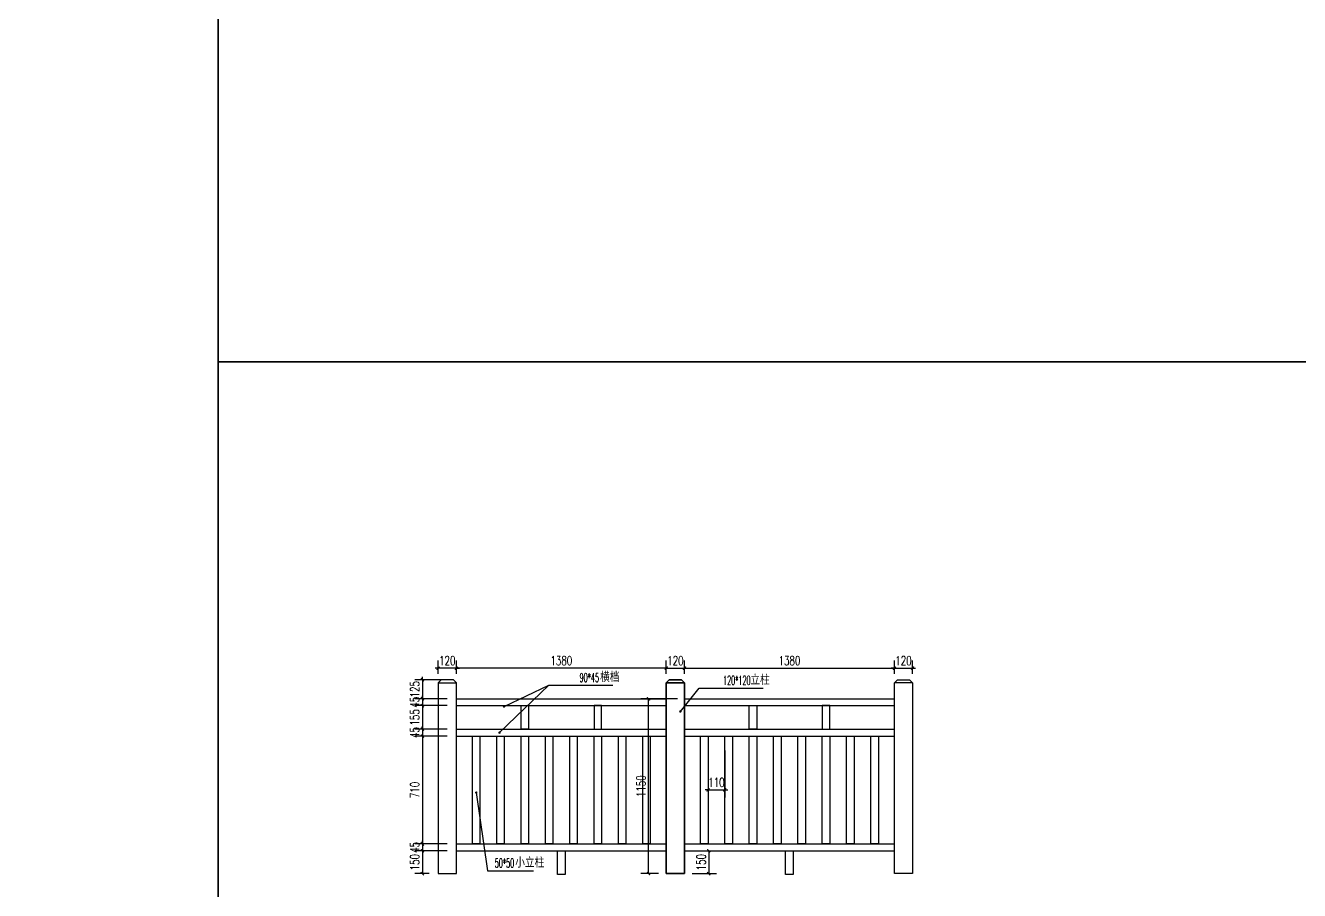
# Model space of a CAD drawing. Extents: x 36536 to 256213, y 18389 to 106449.
# Drawn here: x 243516 to 251894, y 86836 to 92526 of the extents above; entities that cross this region are included whole.
import ezdxf

# ---------------------------------------------------------------- set-up
doc = ezdxf.new("R2010")
doc.units = 0
doc.header["$LTSCALE"] = 1000
doc.header["$MEASUREMENT"] = 0
for name, color, linetype in [('DIM_LEAD', 3, 'Continuous'), ('PUB_DIM', 3, 'Continuous'), ('PUB_TEXT', 7, 'Continuous'), ('栏杆', 6, 'Continuous'), ('铝架', 3, 'Continuous')]:
    doc.layers.add(name, color=color, linetype=linetype)
doc.styles.add('_TCH_DIM', font='SIMPLEX.shx', dxfattribs={"width": 0.7, "bigfont": 'hztxt.shx'})
doc.styles.add('_TCH_DIM_T3', font='SIMPLEX.shx', dxfattribs={"width": 0.705882, "bigfont": 'hztxt.shx'})
doc.dimstyles.new('_T&20', dxfattribs={"dimtxt": 59.5, "dimasz": 20, "dimexe": 50, "dimexo": 60, "dimgap": 20, "dimtad": 1, "dimdec": 0, "dimzin": 0, "dimdsep": 46, "dimtxsty": '_TCH_DIM_T3', "dimblk": 'ARCHTICK', "dimcen": 0.09, "dimclrt": 7, "dimazin": 2, "dimtfac": 1, "dimtdec": 0, "dimtix": 1, "dimtmove": 2, "dimatfit": 3, "dimfxl": 1, "dimtolj": 1, "dimtzin": 0, "dimarcsym": 0})

# ---------------------------------------------------------------- blocks, each defined once
blk = doc.blocks.new('_ArchTick')
at = {"color": 0, "linetype": 'ByBlock', "const_width": 0.4}
blk.add_lwpolyline([(-0.5, -0.5), (0.5, 0.5)], dxfattribs=at)
blk = doc.blocks.new('*D664')
at = {"layer": 'Defpoints', "color": 0, "transparency": 16777216}
for p in [(247849.9, 87097.5), (247839.9, 86947.5), (248009.3, 86947.5)]:
    blk.add_point(p, dxfattribs=at)
at = {"layer": '铝架', "color": 0, "lineweight": -2, "transparency": 16777216}
for p, q in [((247909.9, 87097.5), (248059.3, 87097.5)), ((248009.3, 87097.5), (248009.3, 86947.5)), ((247899.9, 86947.5), (248059.3, 86947.5))]:
    blk.add_line(p, q, dxfattribs=at)
at = {"layer": '铝架', "color": 0, "lineweight": -2, "transparency": 16777216, "xscale": 20, "yscale": 20, "zscale": 20}
for p, rotation in [((248009.3, 87097.5), 90), ((248009.3, 86947.5), 270)]:
    blk.add_blockref('_ArchTick', p, dxfattribs=dict(at, rotation=rotation))
at = {"layer": '铝架', "color": 7, "transparency": 16777216, "insert": (247959.5, 87022.5), "char_height": 59.5, "attachment_point": 5, "rotation": 90, "style": '_TCH_DIM_T3'}
blk.add_mtext('\\A1;150', dxfattribs=at)
blk = doc.blocks.new('*D650')
at = {"layer": 'Defpoints', "color": 0, "linetype": 'Continuous', "transparency": 16777216}
for p in [(247613.5, 88097.5), (247864.9, 88097.5), (247739.9, 86947.5)]:
    blk.add_point(p, dxfattribs=at)
at = {"layer": 'PUB_DIM', "color": 0, "linetype": 'Continuous', "lineweight": -2, "transparency": 16777216}
for p, q in [((247804.9, 88097.5), (247563.5, 88097.5)), ((247613.5, 86947.5), (247613.5, 88097.5)), ((247679.9, 86947.5), (247563.5, 86947.5))]:
    blk.add_line(p, q, dxfattribs=at)
at = {"layer": 'PUB_DIM', "color": 0, "linetype": 'Continuous', "lineweight": -2, "transparency": 16777216, "xscale": 20, "yscale": 20, "zscale": 20}
for p, rotation in [((247613.5, 88097.5), 90), ((247613.5, 86947.5), 270)]:
    blk.add_blockref('_ArchTick', p, dxfattribs=dict(at, rotation=rotation))
at = {"layer": 'PUB_DIM', "color": 7, "linetype": 'Continuous', "transparency": 16777216, "insert": (247563.7, 87522.5), "char_height": 59.5, "attachment_point": 5, "rotation": 90, "style": '_TCH_DIM_T3'}
blk.add_mtext('\\A1;1150', dxfattribs=at)
blk = doc.blocks.new('*D651')
at = {"layer": 'Defpoints', "color": 0, "transparency": 16777216}
for p in [(248004.9, 87817.5), (248114.9, 87817.5), (248114.9, 87497.5)]:
    blk.add_point(p, dxfattribs=at)
at = {"layer": '铝架', "color": 0, "lineweight": -2, "transparency": 16777216}
for p, q in [((248004.9, 87757.5), (248004.9, 87447.5)), ((248114.9, 87757.5), (248114.9, 87447.5)), ((248004.9, 87497.5), (247984.9, 87497.5)), ((248004.9, 87497.5), (248114.9, 87497.5)), ((248114.9, 87497.5), (248134.9, 87497.5))]:
    blk.add_line(p, q, dxfattribs=at)
at = {"layer": '铝架', "color": 0, "lineweight": -2, "transparency": 16777216, "xscale": 20, "yscale": 20, "zscale": 20}
blk.add_blockref('_ArchTick', (248004.9, 87497.5), dxfattribs=at)
at = {"layer": '铝架', "color": 0, "lineweight": -2, "transparency": 16777216, "xscale": 20, "yscale": 20, "zscale": 20, "rotation": 180}
blk.add_blockref('_ArchTick', (248114.9, 87497.5), dxfattribs=at)
at = {"layer": '铝架', "color": 7, "transparency": 16777216, "insert": (248059.9, 87547.2), "char_height": 59.5, "attachment_point": 5, "style": '_TCH_DIM_T3'}
blk.add_mtext('\\A1;110', dxfattribs=at)
blk = doc.blocks.new('*D652')
at = {"layer": 'Defpoints', "color": 0, "transparency": 16777216}
for p in [(247849.9, 88298.7), (247729.9, 88202.5), (247849.9, 88202.5)]:
    blk.add_point(p, dxfattribs=at)
at = {"layer": 'PUB_DIM', "color": 0, "lineweight": -2, "transparency": 16777216}
for p, q in [((247729.9, 88298.7), (247709.9, 88298.7)), ((247729.9, 88262.5), (247729.9, 88348.7)), ((247729.9, 88298.7), (247849.9, 88298.7)), ((247849.9, 88262.5), (247849.9, 88348.7)), ((247849.9, 88298.7), (247869.9, 88298.7))]:
    blk.add_line(p, q, dxfattribs=at)
at = {"layer": 'PUB_DIM', "color": 0, "lineweight": -2, "transparency": 16777216, "xscale": 20, "yscale": 20, "zscale": 20}
blk.add_blockref('_ArchTick', (247729.9, 88298.7), dxfattribs=at)
at = {"layer": 'PUB_DIM', "color": 0, "lineweight": -2, "transparency": 16777216, "xscale": 20, "yscale": 20, "zscale": 20, "rotation": 180}
blk.add_blockref('_ArchTick', (247849.9, 88298.7), dxfattribs=at)
at = {"layer": 'PUB_DIM', "color": 7, "transparency": 16777216, "insert": (247789.9, 88348.5), "char_height": 59.5, "attachment_point": 5, "style": '_TCH_DIM_T3'}
blk.add_mtext('\\A1;120', dxfattribs=at)
blk = doc.blocks.new('*D653')
at = {"layer": 'Defpoints', "color": 0, "transparency": 16777216}
for p in [(249229.9, 88298.7), (247849.9, 88202.5), (249229.9, 88202.5)]:
    blk.add_point(p, dxfattribs=at)
at = {"layer": 'PUB_DIM', "color": 0, "lineweight": -2, "transparency": 16777216}
for p, q in [((247849.9, 88262.5), (247849.9, 88348.7)), ((247849.9, 88298.7), (249229.9, 88298.7)), ((249229.9, 88262.5), (249229.9, 88348.7))]:
    blk.add_line(p, q, dxfattribs=at)
at = {"layer": 'PUB_DIM', "color": 0, "lineweight": -2, "transparency": 16777216, "xscale": 20, "yscale": 20, "zscale": 20, "rotation": 180}
blk.add_blockref('_ArchTick', (247849.9, 88298.7), dxfattribs=at)
at = {"layer": 'PUB_DIM', "color": 0, "lineweight": -2, "transparency": 16777216, "xscale": 20, "yscale": 20, "zscale": 20}
blk.add_blockref('_ArchTick', (249229.9, 88298.7), dxfattribs=at)
at = {"layer": 'PUB_DIM', "color": 7, "transparency": 16777216, "insert": (248539.9, 88348.5), "char_height": 59.5, "attachment_point": 5, "style": '_TCH_DIM_T3'}
blk.add_mtext('\\A1;1380', dxfattribs=at)
blk = doc.blocks.new('*D654')
at = {"layer": 'Defpoints', "color": 0, "transparency": 16777216}
for p in [(249349.9, 88298.7), (249229.9, 88202.5), (249349.9, 88202.5)]:
    blk.add_point(p, dxfattribs=at)
at = {"layer": 'PUB_DIM', "color": 0, "lineweight": -2, "transparency": 16777216}
for p, q in [((249229.9, 88298.7), (249209.9, 88298.7)), ((249229.9, 88262.5), (249229.9, 88348.7)), ((249229.9, 88298.7), (249349.9, 88298.7)), ((249349.9, 88262.5), (249349.9, 88348.7)), ((249349.9, 88298.7), (249369.9, 88298.7))]:
    blk.add_line(p, q, dxfattribs=at)
at = {"layer": 'PUB_DIM', "color": 0, "lineweight": -2, "transparency": 16777216, "xscale": 20, "yscale": 20, "zscale": 20}
blk.add_blockref('_ArchTick', (249229.9, 88298.7), dxfattribs=at)
at = {"layer": 'PUB_DIM', "color": 0, "lineweight": -2, "transparency": 16777216, "xscale": 20, "yscale": 20, "zscale": 20, "rotation": 180}
blk.add_blockref('_ArchTick', (249349.9, 88298.7), dxfattribs=at)
at = {"layer": 'PUB_DIM', "color": 7, "transparency": 16777216, "insert": (249289.9, 88348.5), "char_height": 59.5, "attachment_point": 5, "style": '_TCH_DIM_T3'}
blk.add_mtext('\\A1;120', dxfattribs=at)
blk = doc.blocks.new('栏杆大样')
at = {"layer": '栏杆'}
for p, q in [((-60, 1255), (60, 1255)), ((1560, 1255), (1440, 1255))]:
    blk.add_line(p, q, dxfattribs=at)
for points in [[(-60, 0), (60, 0), (60, 1255), (60, 1255), (40, 1275), (-40, 1275), (-60, 1255), (-60, 1255)], [(1560, 0), (1440, 0), (1440, 1255), (1440, 1255), (1460, 1275), (1540, 1275), (1560, 1255), (1560, 1255)], [(165, 905), (215, 905), (215, 195), (165, 195)], [(325, 905), (375, 905), (375, 195), (325, 195)], [(485, 905), (535, 905), (535, 195), (485, 195)], [(645, 905), (695, 905), (695, 195), (645, 195)], [(805, 905), (855, 905), (855, 195), (805, 195)], [(965, 905), (1015, 905), (1015, 195), (965, 195)], [(1125, 905), (1175, 905), (1175, 195), (1125, 195)], [(1285, 905), (1335, 905), (1335, 195), (1285, 195)]]:
    blk.add_lwpolyline(points, close=True, dxfattribs=at)
at = {"layer": '栏杆', "linetype": 'ByBlock'}
for points in [[(60, 1150), (1440, 1150)], [(60, 1105), (1440, 1105)], [(60, 950), (1440, 950)], [(60, 905), (1440, 905)], [(60, 195), (1440, 195)], [(60, 150), (1440, 150)]]:
    blk.add_lwpolyline(points, dxfattribs=at)
blk = doc.blocks.new('*D655')
at = {"layer": 'Defpoints', "color": 0, "transparency": 16777216}
for p in [(246349.9, 88298.7), (246349.9, 88202.5), (247729.9, 88202.5)]:
    blk.add_point(p, dxfattribs=at)
at = {"layer": 'PUB_DIM', "color": 0, "lineweight": -2, "transparency": 16777216}
for p, q in [((246349.9, 88262.5), (246349.9, 88348.7)), ((247729.9, 88298.7), (246349.9, 88298.7)), ((247729.9, 88262.5), (247729.9, 88348.7))]:
    blk.add_line(p, q, dxfattribs=at)
at = {"layer": 'PUB_DIM', "color": 0, "lineweight": -2, "transparency": 16777216, "xscale": 20, "yscale": 20, "zscale": 20, "rotation": 180}
blk.add_blockref('_ArchTick', (246349.9, 88298.7), dxfattribs=at)
at = {"layer": 'PUB_DIM', "color": 0, "lineweight": -2, "transparency": 16777216, "xscale": 20, "yscale": 20, "zscale": 20}
blk.add_blockref('_ArchTick', (247729.9, 88298.7), dxfattribs=at)
at = {"layer": 'PUB_DIM', "color": 7, "transparency": 16777216, "insert": (247039.9, 88348.5), "char_height": 59.5, "attachment_point": 5, "style": '_TCH_DIM_T3'}
blk.add_mtext('\\A1;1380', dxfattribs=at)
blk = doc.blocks.new('*D656')
at = {"layer": 'Defpoints', "color": 0, "transparency": 16777216}
for p in [(246229.9, 88298.7), (246229.9, 88202.5), (246349.9, 88202.5)]:
    blk.add_point(p, dxfattribs=at)
at = {"layer": 'PUB_DIM', "color": 0, "lineweight": -2, "transparency": 16777216}
for p, q in [((246229.9, 88298.7), (246209.9, 88298.7)), ((246229.9, 88262.5), (246229.9, 88348.7)), ((246349.9, 88298.7), (246229.9, 88298.7)), ((246349.9, 88262.5), (246349.9, 88348.7)), ((246349.9, 88298.7), (246369.9, 88298.7))]:
    blk.add_line(p, q, dxfattribs=at)
at = {"layer": 'PUB_DIM', "color": 0, "lineweight": -2, "transparency": 16777216, "xscale": 20, "yscale": 20, "zscale": 20}
blk.add_blockref('_ArchTick', (246229.9, 88298.7), dxfattribs=at)
at = {"layer": 'PUB_DIM', "color": 0, "lineweight": -2, "transparency": 16777216, "xscale": 20, "yscale": 20, "zscale": 20, "rotation": 180}
blk.add_blockref('_ArchTick', (246349.9, 88298.7), dxfattribs=at)
at = {"layer": 'PUB_DIM', "color": 7, "transparency": 16777216, "insert": (246289.9, 88348.5), "char_height": 59.5, "attachment_point": 5, "style": '_TCH_DIM_T3'}
blk.add_mtext('\\A1;120', dxfattribs=at)
blk = doc.blocks.new('*D657')
at = {"layer": 'Defpoints', "color": 0, "linetype": 'Continuous', "transparency": 16777216}
for p in [(246329.9, 88222.5), (246126.3, 88097.5), (246349.9, 88097.5)]:
    blk.add_point(p, dxfattribs=at)
at = {"layer": 'PUB_DIM', "color": 0, "linetype": 'Continuous', "lineweight": -2, "transparency": 16777216}
for p, q in [((246269.9, 88222.5), (246076.3, 88222.5)), ((246126.3, 88222.5), (246126.3, 88242.5)), ((246126.3, 88222.5), (246126.3, 88097.5)), ((246289.9, 88097.5), (246076.3, 88097.5)), ((246126.3, 88097.5), (246126.3, 88077.5))]:
    blk.add_line(p, q, dxfattribs=at)
at = {"layer": 'PUB_DIM', "color": 0, "linetype": 'Continuous', "lineweight": -2, "transparency": 16777216, "xscale": 20, "yscale": 20, "zscale": 20}
for p, rotation in [((246126.3, 88222.5), 270), ((246126.3, 88097.5), 90)]:
    blk.add_blockref('_ArchTick', p, dxfattribs=dict(at, rotation=rotation))
at = {"layer": 'PUB_DIM', "color": 7, "linetype": 'Continuous', "transparency": 16777216, "insert": (246076.5, 88160), "char_height": 59.5, "attachment_point": 5, "rotation": 90, "style": '_TCH_DIM_T3'}
blk.add_mtext('\\A1;125', dxfattribs=at)
blk = doc.blocks.new('*D658')
at = {"layer": 'Defpoints', "color": 0, "linetype": 'Continuous', "transparency": 16777216}
for p in [(246126.3, 88052.5), (246349.9, 88097.5), (246349.9, 88052.5)]:
    blk.add_point(p, dxfattribs=at)
at = {"layer": 'PUB_DIM', "color": 0, "linetype": 'Continuous', "lineweight": -2, "transparency": 16777216}
for p, q in [((246289.9, 88097.5), (246076.3, 88097.5)), ((246289.9, 88052.5), (246076.3, 88052.5)), ((246126.3, 88097.5), (246126.3, 88117.5)), ((246126.3, 88097.5), (246126.3, 88052.5)), ((246126.3, 88052.5), (246126.3, 88032.5))]:
    blk.add_line(p, q, dxfattribs=at)
at = {"layer": 'PUB_DIM', "color": 0, "linetype": 'Continuous', "lineweight": -2, "transparency": 16777216, "xscale": 20, "yscale": 20, "zscale": 20}
for p, rotation in [((246126.3, 88097.5), 270), ((246126.3, 88052.5), 90)]:
    blk.add_blockref('_ArchTick', p, dxfattribs=dict(at, rotation=rotation))
at = {"layer": 'PUB_DIM', "color": 7, "linetype": 'Continuous', "transparency": 16777216, "insert": (246076.5, 88075), "char_height": 59.5, "attachment_point": 5, "rotation": 90, "style": '_TCH_DIM_T3'}
blk.add_mtext('\\A1;45', dxfattribs=at)
blk = doc.blocks.new('*D659')
at = {"layer": 'Defpoints', "color": 0, "linetype": 'Continuous', "transparency": 16777216}
for p in [(246349.9, 88052.5), (246126.3, 87897.5), (246349.9, 87897.5)]:
    blk.add_point(p, dxfattribs=at)
at = {"layer": 'PUB_DIM', "color": 0, "linetype": 'Continuous', "lineweight": -2, "transparency": 16777216}
for p, q in [((246289.9, 88052.5), (246076.3, 88052.5)), ((246126.3, 88052.5), (246126.3, 87897.5)), ((246289.9, 87897.5), (246076.3, 87897.5))]:
    blk.add_line(p, q, dxfattribs=at)
at = {"layer": 'PUB_DIM', "color": 0, "linetype": 'Continuous', "lineweight": -2, "transparency": 16777216, "xscale": 20, "yscale": 20, "zscale": 20}
for p, rotation in [((246126.3, 88052.5), 90), ((246126.3, 87897.5), 270)]:
    blk.add_blockref('_ArchTick', p, dxfattribs=dict(at, rotation=rotation))
at = {"layer": 'PUB_DIM', "color": 7, "linetype": 'Continuous', "transparency": 16777216, "insert": (246076.5, 87975), "char_height": 59.5, "attachment_point": 5, "rotation": 90, "style": '_TCH_DIM_T3'}
blk.add_mtext('\\A1;155', dxfattribs=at)
blk = doc.blocks.new('*D660')
at = {"layer": 'Defpoints', "color": 0, "linetype": 'Continuous', "transparency": 16777216}
for p in [(246349.9, 87897.5), (246126.3, 87852.5), (246349.9, 87852.5)]:
    blk.add_point(p, dxfattribs=at)
at = {"layer": 'PUB_DIM', "color": 0, "linetype": 'Continuous', "lineweight": -2, "transparency": 16777216}
for p, q in [((246289.9, 87897.5), (246076.3, 87897.5)), ((246126.3, 87897.5), (246126.3, 87917.5)), ((246126.3, 87897.5), (246126.3, 87852.5)), ((246289.9, 87852.5), (246076.3, 87852.5)), ((246126.3, 87852.5), (246126.3, 87832.5))]:
    blk.add_line(p, q, dxfattribs=at)
at = {"layer": 'PUB_DIM', "color": 0, "linetype": 'Continuous', "lineweight": -2, "transparency": 16777216, "xscale": 20, "yscale": 20, "zscale": 20}
for p, rotation in [((246126.3, 87897.5), 270), ((246126.3, 87852.5), 90)]:
    blk.add_blockref('_ArchTick', p, dxfattribs=dict(at, rotation=rotation))
at = {"layer": 'PUB_DIM', "color": 7, "linetype": 'Continuous', "transparency": 16777216, "insert": (246076.5, 87875), "char_height": 59.5, "attachment_point": 5, "rotation": 90, "style": '_TCH_DIM_T3'}
blk.add_mtext('\\A1;45', dxfattribs=at)
blk = doc.blocks.new('*D661')
at = {"layer": 'Defpoints', "color": 0, "linetype": 'Continuous', "transparency": 16777216}
for p in [(246349.9, 87852.5), (246126.3, 87142.5), (246349.9, 87142.5)]:
    blk.add_point(p, dxfattribs=at)
at = {"layer": 'PUB_DIM', "color": 0, "linetype": 'Continuous', "lineweight": -2, "transparency": 16777216}
for p, q in [((246289.9, 87852.5), (246076.3, 87852.5)), ((246126.3, 87852.5), (246126.3, 87142.5)), ((246289.9, 87142.5), (246076.3, 87142.5))]:
    blk.add_line(p, q, dxfattribs=at)
at = {"layer": 'PUB_DIM', "color": 0, "linetype": 'Continuous', "lineweight": -2, "transparency": 16777216, "xscale": 20, "yscale": 20, "zscale": 20}
for p, rotation in [((246126.3, 87852.5), 90), ((246126.3, 87142.5), 270)]:
    blk.add_blockref('_ArchTick', p, dxfattribs=dict(at, rotation=rotation))
at = {"layer": 'PUB_DIM', "color": 7, "linetype": 'Continuous', "transparency": 16777216, "insert": (246076.5, 87497.5), "char_height": 59.5, "attachment_point": 5, "rotation": 90, "style": '_TCH_DIM_T3'}
blk.add_mtext('\\A1;710', dxfattribs=at)
blk = doc.blocks.new('*D662')
at = {"layer": 'Defpoints', "color": 0, "linetype": 'Continuous', "transparency": 16777216}
for p in [(246349.9, 87142.5), (246126.3, 87097.5), (246349.9, 87097.5)]:
    blk.add_point(p, dxfattribs=at)
at = {"layer": 'PUB_DIM', "color": 0, "linetype": 'Continuous', "lineweight": -2, "transparency": 16777216}
for p, q in [((246289.9, 87142.5), (246076.3, 87142.5)), ((246126.3, 87142.5), (246126.3, 87162.5)), ((246126.3, 87142.5), (246126.3, 87097.5)), ((246289.9, 87097.5), (246076.3, 87097.5)), ((246126.3, 87097.5), (246126.3, 87077.5))]:
    blk.add_line(p, q, dxfattribs=at)
at = {"layer": 'PUB_DIM', "color": 0, "linetype": 'Continuous', "lineweight": -2, "transparency": 16777216, "xscale": 20, "yscale": 20, "zscale": 20}
for p, rotation in [((246126.3, 87142.5), 270), ((246126.3, 87097.5), 90)]:
    blk.add_blockref('_ArchTick', p, dxfattribs=dict(at, rotation=rotation))
at = {"layer": 'PUB_DIM', "color": 7, "linetype": 'Continuous', "transparency": 16777216, "insert": (246076.5, 87120), "char_height": 59.5, "attachment_point": 5, "rotation": 90, "style": '_TCH_DIM_T3'}
blk.add_mtext('\\A1;45', dxfattribs=at)
blk = doc.blocks.new('*D663')
at = {"layer": 'Defpoints', "color": 0, "linetype": 'Continuous', "transparency": 16777216}
for p in [(246349.9, 87097.5), (246126.3, 86947.5), (246229.9, 86947.5)]:
    blk.add_point(p, dxfattribs=at)
at = {"layer": 'PUB_DIM', "color": 0, "linetype": 'Continuous', "lineweight": -2, "transparency": 16777216}
for p, q in [((246289.9, 87097.5), (246076.3, 87097.5)), ((246126.3, 87097.5), (246126.3, 86947.5)), ((246169.9, 86947.5), (246076.3, 86947.5))]:
    blk.add_line(p, q, dxfattribs=at)
at = {"layer": 'PUB_DIM', "color": 0, "linetype": 'Continuous', "lineweight": -2, "transparency": 16777216, "xscale": 20, "yscale": 20, "zscale": 20}
for p, rotation in [((246126.3, 87097.5), 90), ((246126.3, 86947.5), 270)]:
    blk.add_blockref('_ArchTick', p, dxfattribs=dict(at, rotation=rotation))
at = {"layer": 'PUB_DIM', "color": 7, "linetype": 'Continuous', "transparency": 16777216, "insert": (246076.5, 87022.5), "char_height": 59.5, "attachment_point": 5, "rotation": 90, "style": '_TCH_DIM_T3'}
blk.add_mtext('\\A1;150', dxfattribs=at)

msp = doc.modelspace()

# ---------------------------------------------------------------- linework, layer by layer
for points in [[(211646.243, 103703.395), (244784.33, 103703.395), (244784.33, 69667.453), (211646.243, 69667.453)], [(244784.33, 103703.395), (256212.799, 103703.395), (256212.799, 90314.081), (244784.33, 90314.081)], [(244784.33, 90314.081), (256212.799, 90314.081), (256212.799, 84980.348), (244784.33, 84980.348)]]:
    msp.add_lwpolyline(points, close=True)
at = {"layer": 'DIM_LEAD'}
for p, q in [((246633.174, 87874.746), (246957.946, 88186.197)), ((246633.174, 87874.746), (246957.946, 88186.197)), ((246633.174, 87874.746), (246957.946, 88186.197)), ((246663.214, 88046.793), (246957.946, 88186.197)), ((246957.946, 88186.197), (247378.217, 88186.197)), ((247822.673, 88013.449), (247945.919, 88167.993)), ((247822.673, 88013.449), (247945.919, 88167.993)), ((247822.673, 88013.449), (247945.919, 88167.993)), ((247945.919, 88167.993), (248366.19, 88167.993)), ((246480.671, 87480.119), (246553.489, 86966.117)), ((246480.671, 87480.119), (246553.489, 86966.117)), ((246480.671, 87480.119), (246553.489, 86966.117)), ((246553.489, 86966.117), (246856.34, 86966.117))]:
    msp.add_line(p, q, dxfattribs=at)
at = {"layer": 'DIM_LEAD', "const_width": 8}
for points in [[(246659.598, 88045.083, 1), (246666.83, 88048.504, 1)], [(247820.179, 88010.322, 1), (247825.167, 88016.577, 1)], [(247820.179, 88010.322, 1), (247825.167, 88016.577, 1)], [(247820.179, 88010.322, 1), (247825.167, 88016.577, 1)], [(246630.287, 87871.977, 1), (246636.061, 87877.514, 1)], [(246630.287, 87871.977, 1), (246636.061, 87877.514, 1)], [(246630.287, 87871.977, 1), (246636.061, 87877.514, 1)], [(246480.11, 87484.079, 1), (246481.232, 87476.158, 1)], [(246480.11, 87484.079, 1), (246481.232, 87476.158, 1)], [(246480.11, 87484.079, 1), (246481.232, 87476.158, 1)]]:
    msp.add_lwpolyline(points, format="xyb", close=True, dxfattribs=at)
at = {"layer": '栏杆'}
for points in [[(247729.924, 86947.472), (247849.924, 86947.472), (247849.924, 88202.472), (247849.924, 88202.472), (247829.924, 88222.472), (247749.924, 88222.472), (247729.924, 88202.472), (247729.924, 88202.472)], [(249349.924, 86947.472), (249229.924, 86947.472), (249229.924, 88202.472), (249229.924, 88202.472), (249249.924, 88222.472), (249329.924, 88222.472), (249349.924, 88202.472), (249349.924, 88202.472)], [(246774.924, 88052.472), (246824.924, 88052.472), (246824.924, 87897.472), (246774.924, 87897.472)], [(247304.924, 88052.472), (247254.924, 88052.472), (247254.924, 87897.472), (247304.924, 87897.472)], [(248274.924, 88052.472), (248324.924, 88052.472), (248324.924, 87897.472), (248274.924, 87897.472)], [(248804.924, 88052.472), (248754.924, 88052.472), (248754.924, 87897.472), (248804.924, 87897.472)], [(247014.924, 87097.472), (247064.924, 87097.472), (247064.924, 86942.472), (247014.924, 86942.472)], [(248514.924, 87097.472), (248564.924, 87097.472), (248564.924, 86942.472), (248514.924, 86942.472)]]:
    msp.add_lwpolyline(points, close=True, dxfattribs=at)
at = {"layer": '栏杆', "linetype": 'ByBlock'}
msp.add_lwpolyline([(247849.924, 87097.472), (249229.924, 87097.472)], dxfattribs=at)

# ---------------------------------------------------------------- block references
at = {"layer": 'PUB_DIM'}
for p in [(246289.924, 86947.472), (247789.924, 86947.472)]:
    msp.add_blockref('栏杆大样', p, dxfattribs=at)

# ---------------------------------------------------------------- texts
at = {"layer": 'PUB_TEXT', "color": 7, "style": '_TCH_DIM'}
for s, height, width, p in [('90*45', 59.5, 0.494118, (247160.264, 88207.197)), ('横档', 67.5177, 0.7, (247294.664, 88207.197)), ('120*120', 59.5, 0.494118, (248103.437, 88188.993)), ('立柱', 67.5177, 0.7, (248282.637, 88188.993)), ('50*50', 59.5, 0.494118, (246602.418, 86987.117)), ('小立柱', 67.5177, 0.7, (246736.818, 86987.117))]:
    msp.add_text(s, height=height, dxfattribs=dict(at, width=width)).set_placement(p)

# ---------------------------------------------------------------- dimensions: what is measured, and where the dimension line sits
at = {"layer": 'PUB_DIM'}
for base, p1, p2, picture, middle in [((246229.924, 88298.745), (246349.924, 88202.472), (246229.924, 88202.472), '*D656', (246289.924, 88348.495)), ((246349.924, 88298.745), (247729.924, 88202.472), (246349.924, 88202.472), '*D655', (247039.924, 88348.495)), ((247849.924, 88298.745), (247729.924, 88202.472), (247849.924, 88202.472), '*D652', (247789.924, 88348.495)), ((249229.924, 88298.745), (247849.924, 88202.472), (249229.924, 88202.472), '*D653', (248539.924, 88348.495)), ((249349.924, 88298.745), (249229.924, 88202.472), (249349.924, 88202.472), '*D654', (249289.924, 88348.495))]:
    dim = msp.add_linear_dim(base=base, p1=p1, p2=p2, dimstyle='_T&20', override={"dimfxl": 2.5}, dxfattribs=at)
    dim.commit()
    dim.dimension.update_dxf_attribs({"geometry": picture, "text_midpoint": middle})
at = {"layer": 'PUB_DIM', "linetype": 'Continuous'}
for base, p1, p2, picture, middle in [((246126.295, 88097.472), (246329.924, 88222.472), (246349.924, 88097.472), '*D657', (246076.545, 88159.972)), ((246126.295, 88052.472), (246349.924, 88097.472), (246349.924, 88052.472), '*D658', (246076.545, 88074.972)), ((246126.295, 87897.472), (246349.924, 88052.472), (246349.924, 87897.472), '*D659', (246076.545, 87974.972)), ((247613.491, 88097.472), (247739.924, 86947.472), (247864.924, 88097.472), '*D650', (247563.741, 87522.472)), ((246126.295, 87852.472), (246349.924, 87897.472), (246349.924, 87852.472), '*D660', (246076.545, 87874.972)), ((246126.295, 87142.472), (246349.924, 87852.472), (246349.924, 87142.472), '*D661', (246076.545, 87497.472)), ((246126.295, 87097.472), (246349.924, 87142.472), (246349.924, 87097.472), '*D662', (246076.545, 87119.972)), ((246126.295, 86947.472), (246349.924, 87097.472), (246229.924, 86947.472), '*D663', (246076.545, 87022.472))]:
    dim = msp.add_linear_dim(base=base, p1=p1, p2=p2, angle=90, dimstyle='_T&20', dxfattribs=at)
    dim.commit()
    dim.dimension.update_dxf_attribs({"geometry": picture, "text_midpoint": middle})
at = {"layer": '铝架'}
dim = msp.add_linear_dim(base=(248114.924, 87497.472), p1=(248004.924, 87817.472), p2=(248114.924, 87817.472), dimstyle='_T&20', dxfattribs=at)
dim.commit()
dim.dimension.update_dxf_attribs({"geometry": '*D651', "text_midpoint": (248059.924, 87547.222)})
dim = msp.add_linear_dim(base=(248009.296, 86947.472), p1=(247849.924, 87097.472), p2=(247839.924, 86947.472), angle=90, dimstyle='_T&20', dxfattribs=at)
dim.commit()
dim.dimension.update_dxf_attribs({"geometry": '*D664', "text_midpoint": (247959.546, 87022.472)})

doc.saveas('drawing.dxf')
